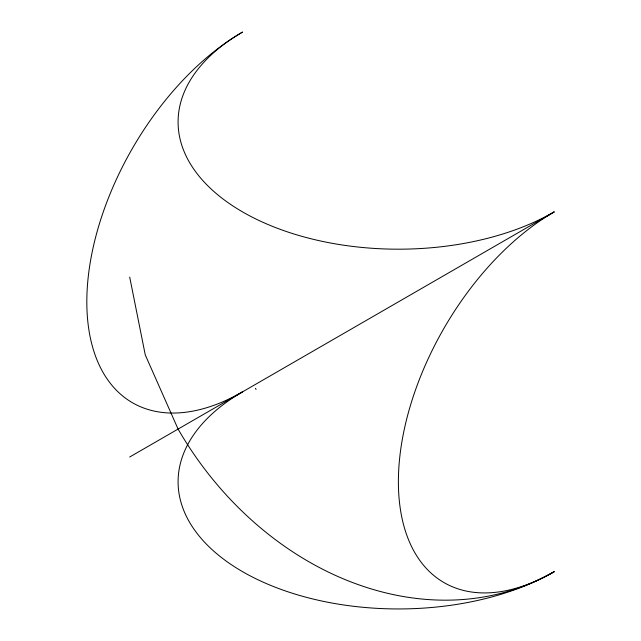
<?xml version="1.0" encoding="UTF-8"?>
<svg xmlns="http://www.w3.org/2000/svg" width="641" height="641" viewBox="0 0 641 641"><rect width="100%" height="100%" fill="white"/><g stroke="black" fill="none" stroke-linecap="round" stroke-linejoin="round"><path stroke-width="0.96" d="M129.706 457.001L554.177 211.931A220.312 127.198 0 0 1 242.61 211.931A220.312 127.198 0 0 1 242.61 32.05A220.312 127.198 -60 0 0 86.823 301.871A220.312 127.198 -60 0 0 242.61 391.819A220.312 127.198 0 0 0 242.61 571.692A220.312 127.198 0 0 0 554.177 571.692A220.312 127.198 -60 0 1 398.39 481.752A220.312 127.198 -60 0 1 554.177 211.931M255.43 388.326L256.063 389.48M129.706 277.112L145.267 354.898L178.078 429.069A311.566 254.389 60 0 0 554.177 571.692"/></g></svg>
